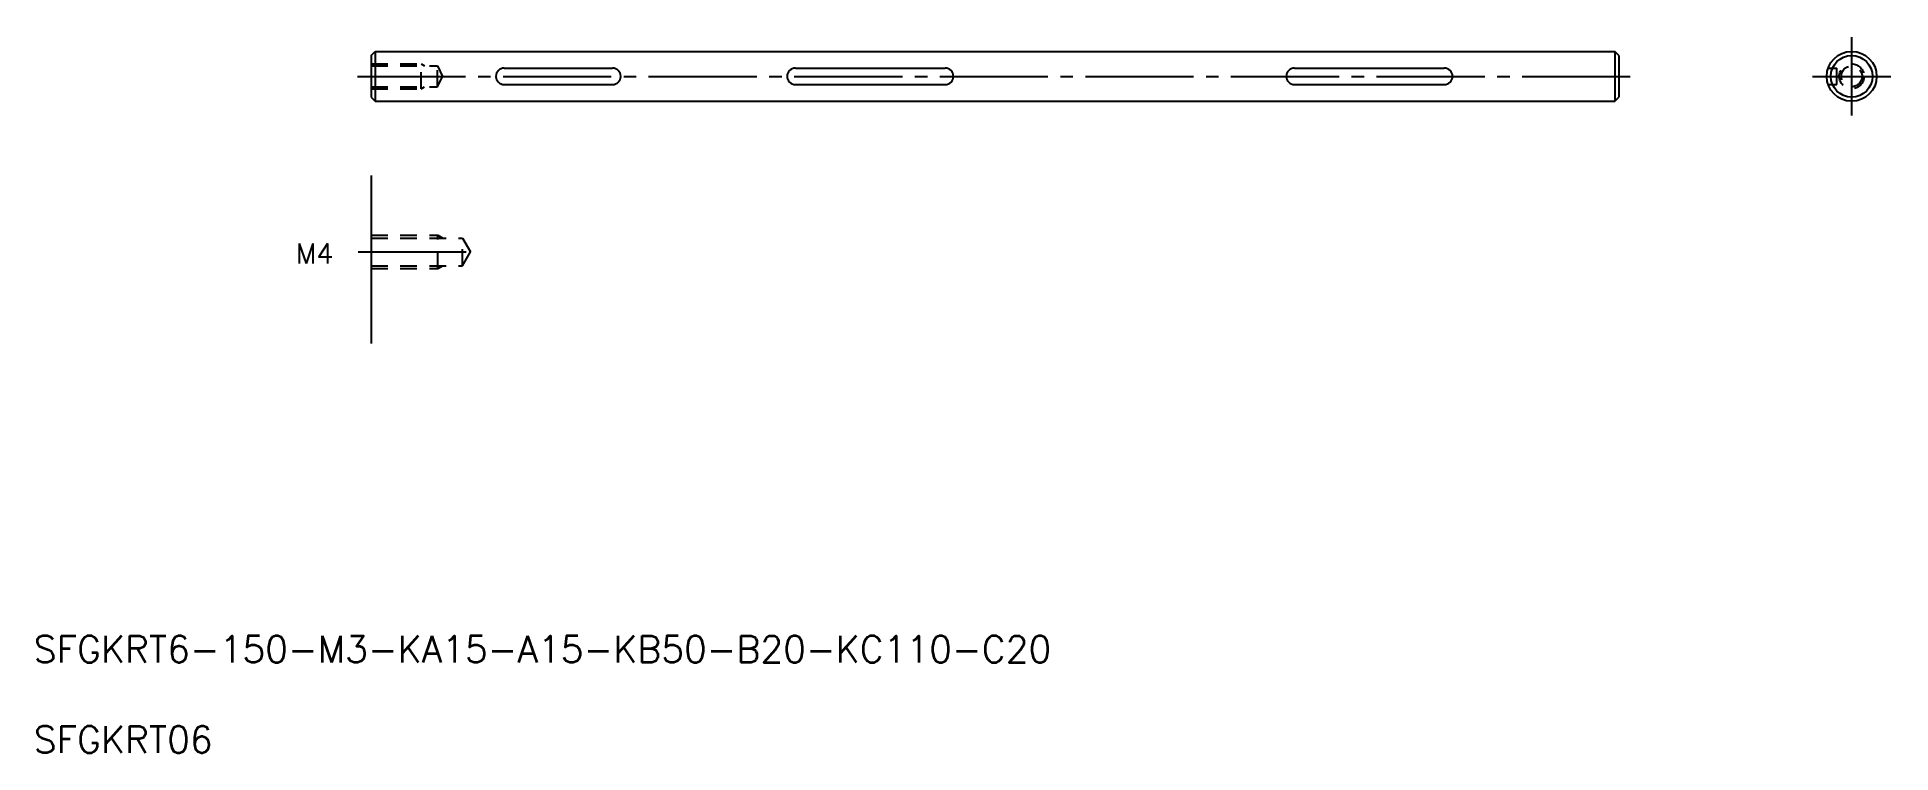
# Model space of a CAD drawing. Extents: x 48 to 271, y 89 to 175.
import ezdxf

# ---------------------------------------------------------------- set-up
doc = ezdxf.new("R2010")
doc.units = 0
doc.linetypes.add('CENTER', pattern=[17.5, 13, -1.5, 1.5, -1.5])
doc.linetypes.add('DASHED', pattern=[3.5, 2, -1.5])
doc.layers.get('0').update_dxf_attribs({"linetype": 'CONTINUOUS'})
doc.layers.add('CENTER', color=1, linetype='CENTER')
doc.styles.get("Standard").update_dxf_attribs({"font": 'txt.shx', "bigfont": '@extfont2.shx'})

msp = doc.modelspace()

# ---------------------------------------------------------------- linework, layer by layer
at = {"color": 7, "linetype": 'CONTINUOUS'}
for p, q in [((88.06, 172.76), (88.56, 173.26)), ((88.06, 172.76), (88.06, 167.76)), ((88.56, 173.26), (237.56, 173.26)), ((88.56, 173.26), (88.56, 167.26)), ((237.56, 173.26), (237.56, 167.26)), ((238.06, 172.76), (237.56, 173.26)), ((238.06, 172.76), (238.06, 167.76)), ((104.06, 171.26), (117.06, 171.26)), ((139.06, 171.26), (157.06, 171.26)), ((199.06, 171.26), (217.06, 171.26)), ((88.06, 167.76), (88.56, 167.26)), ((88.56, 167.26), (237.56, 167.26)), ((104.06, 169.26), (117.06, 169.26)), ((139.06, 169.26), (157.06, 169.26)), ((199.06, 169.26), (217.06, 169.26)), ((237.56, 167.26), (238.06, 167.76)), ((88.06, 158.33), (88.06, 138.13)), ((88.06, 151.15), (88.06, 147.15))]:
    msp.add_line(p, q, dxfattribs=at)
at = {"color": 3, "linetype": 'DASHED'}
for p, q in [((88.06, 171.76), (94.06, 171.76)), ((94.06, 168.76), (94.06, 171.76)), ((94.06, 171.76), (94.49, 171.51)), ((88.06, 171.51), (96.03, 171.51)), ((96.03, 171.51), (96.63, 170.26)), ((96.03, 169.01), (96.03, 171.51)), ((96.03, 169.01), (96.63, 170.26)), ((263.2, 171.26), (264.23, 171.26)), ((264.23, 169.26), (264.23, 171.26)), ((88.06, 169.01), (96.03, 169.01)), ((88.06, 168.76), (94.06, 168.76)), ((94.06, 168.76), (94.49, 169.01)), ((263.2, 169.26), (264.23, 169.26)), ((88.06, 151.15), (96.06, 151.15)), ((88.06, 150.8), (99.06, 150.8)), ((96.06, 151.15), (96.66, 150.8)), ((96.06, 147.15), (96.06, 151.15)), ((99.06, 150.8), (100.01, 149.15)), ((99.06, 147.5), (99.06, 150.8)), ((88.06, 147.5), (99.06, 147.5)), ((88.06, 147.15), (96.06, 147.15)), ((96.06, 147.15), (96.66, 147.5)), ((99.06, 147.5), (100.01, 149.15))]:
    msp.add_line(p, q, dxfattribs=at)
msp.add_line((93.31, 173.26), (93.31, 173.26))
at = {"color": 7, "linetype": 'CONTINUOUS'}
for radius in [3, 2.5]:
    msp.add_circle((266.03, 170.26), radius, dxfattribs=at)
at = {"color": 3, "linetype": 'DASHED'}
for radius in [1.5, 1.25]:
    msp.add_circle((266.03, 170.26), radius, dxfattribs=at)
at = {"color": 7, "linetype": 'CONTINUOUS'}
for centre, start, end in [((104.06, 170.26), 90, 270), ((117.06, 170.26), 270, 90), ((139.06, 170.26), 90, 270), ((157.06, 170.26), 270, 90), ((199.06, 170.26), 90, 270), ((217.06, 170.26), 270, 90)]:
    msp.add_arc(centre, 1, start, end, dxfattribs=at)
at = {"layer": 'CENTER', "color": 1, "linetype": 'CENTER'}
for p, q in [((266.03, 165.55), (266.03, 174.98)), ((86.42, 170.26), (239.7, 170.26)), ((261.32, 170.26), (270.75, 170.26)), ((86.5, 149.15), (100.45, 149.15))]:
    msp.add_line(p, q, dxfattribs=at)

# ---------------------------------------------------------------- texts
at = {"color": 7, "linetype": 'CONTINUOUS'}
msp.add_text('M4', height=2.4, dxfattribs=at).set_placement((79, 147.77))
for s, p in [('SFGKRT6-150-M3-KA15-A15-KB50-B20-KC110-C20', (47.49, 99.8)), ('SFGKRT06', (47.49, 88.93))]:
    msp.add_text(s, height=3.2).set_placement(p)

doc.saveas('drawing.dxf')
